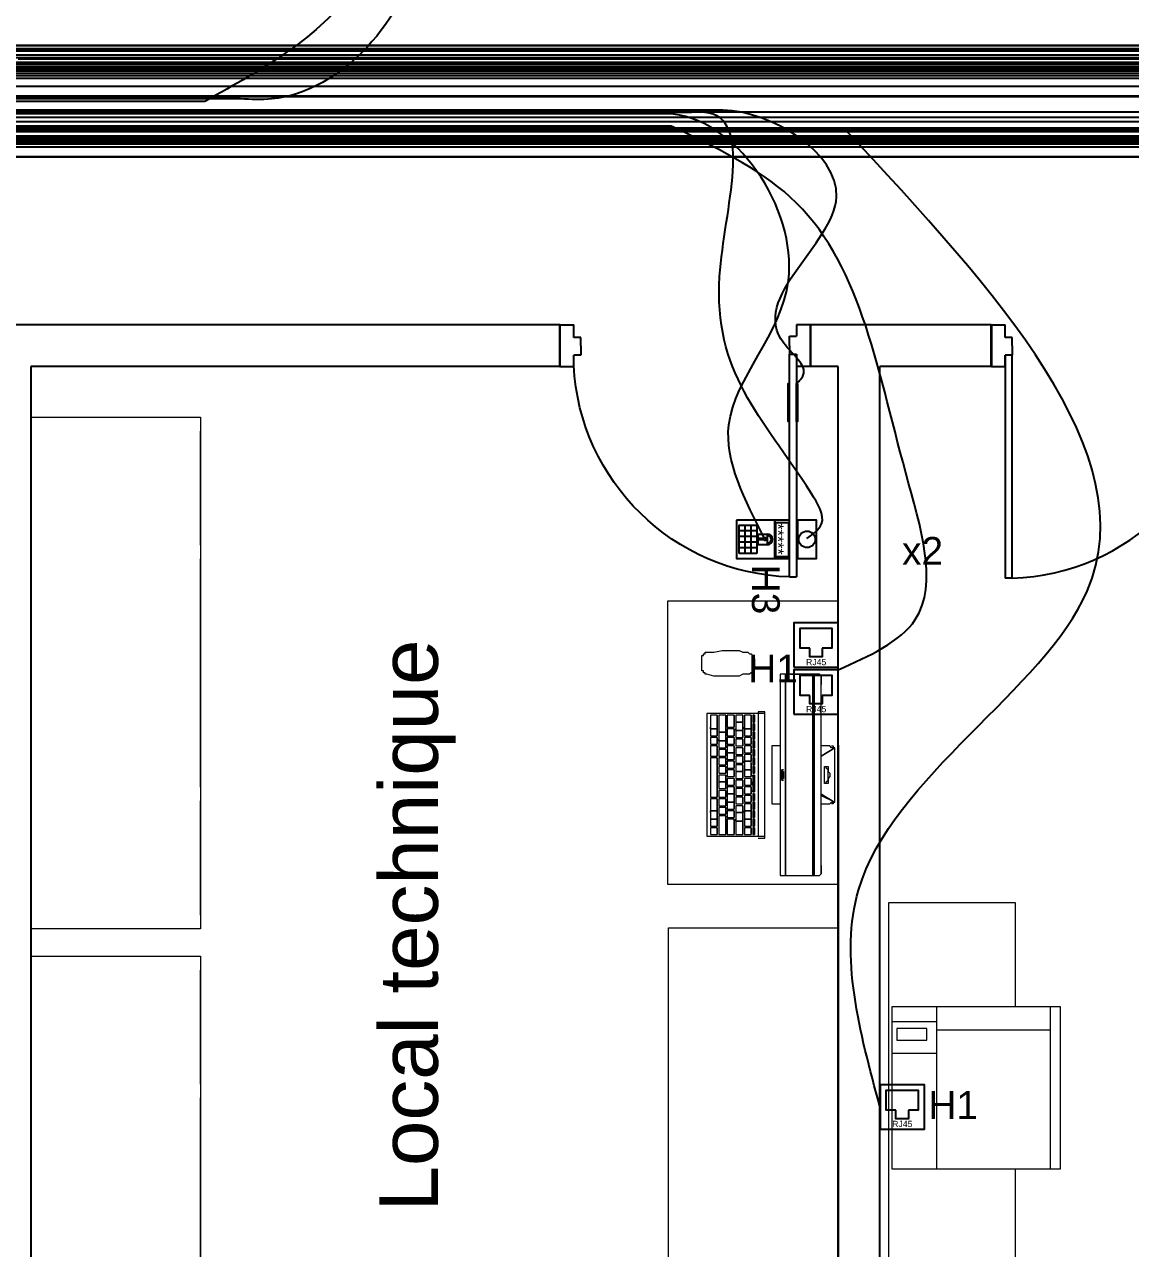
# Model space of a CAD drawing. Header units: metres. Extents: x 131 to 1703, y 190 to 2058.
# Drawn here: x 1485.332 to 1489.305, y 1995.374 to 1999.772 of the extents above; entities that cross this region are included whole.
import ezdxf

# ---------------------------------------------------------------- set-up
doc = ezdxf.new("R2010")
doc.units = ezdxf.units.M
for name, color, linetype in [('Cables des caméras IP', 3, 'Continuous'), ('Cables Lecteur de badge et autres', 7, 'Continuous'), ("Cables Point D'access", 7, 'Continuous'), ('Cables RJ45', 7, 'Continuous'), ('Lecteur de Badge & autres', 7, 'Continuous'), ('Mobilier', 7, 'Continuous'), ('Murs', 7, 'Continuous'), ('Noms Locaux', 7, 'Continuous'), ('Portes', 7, 'Continuous'), ('Prise RJ45', 7, 'Continuous')]:
    doc.layers.add(name, color=color, linetype=linetype)
doc.layers.add('Chemin de cable', color=7, linetype='Continuous', lineweight=30)
doc.styles.get("Standard").update_dxf_attribs({"font": 'arial.ttf'})

# ---------------------------------------------------------------- blocks, each defined once
blk = doc.blocks.new("Amoire serveur vue d'en haut")
at = {"layer": 'Mobilier', "lineweight": 9}
for points in [[(1466.7934, 1994.5963), (1466.6101, 1994.5963), (1466.6101, 1995.1496), (1466.7934, 1995.1496)], [(1466.7934, 1995.0113), (1466.7934, 1995.1346)], [(1466.7934, 1995.0113), (1466.7934, 1995.1346)], [(1466.7934, 1994.7496), (1466.7934, 1994.9963)], [(1466.7934, 1994.6113), (1466.7934, 1994.7346)], [(1466.7934, 1994.6113), (1466.7934, 1994.7346)]]:
    blk.add_lwpolyline(points, close=True, dxfattribs=at)
blk.add_lwpolyline([(1466.7934, 1994.9963), (1466.7934, 1994.7496)], dxfattribs=at)
blk = doc.blocks.new('Table avec ordinateur sans chaise')
at = {"layer": 'Mobilier', "lineweight": 9}
for points in [[(1470.2469, 1998.4617), (1470.2469, 1998.7383), (1470.0802, 1998.7383), (1470.0802, 1998.4617)], [(1470.1585, 1998.6667), (1470.1535, 1998.6667), (1470.1502, 1998.665), (1470.1419, 1998.665), (1470.1335, 1998.665), (1470.1252, 1998.665), (1470.1185, 1998.6667), (1470.1169, 1998.6667), (1470.1169, 1998.6683), (1470.1152, 1998.6683), (1470.1152, 1998.67), (1470.1135, 1998.67), (1470.1135, 1998.6733), (1470.1135, 1998.6767), (1470.1135, 1998.6817), (1470.1135, 1998.685), (1470.1152, 1998.685), (1470.1152, 1998.6867), (1470.1169, 1998.6867), (1470.1169, 1998.6883), (1470.1185, 1998.6883), (1470.1252, 1998.6883), (1470.1335, 1998.69), (1470.1419, 1998.69), (1470.1502, 1998.69), (1470.1535, 1998.6883), (1470.1585, 1998.6883), (1470.1602, 1998.6867), (1470.1619, 1998.6867), (1470.1635, 1998.685), (1470.1635, 1998.6833), (1470.1652, 1998.6817), (1470.1652, 1998.68), (1470.1652, 1998.6783), (1470.1652, 1998.6767), (1470.1652, 1998.675), (1470.1652, 1998.6733), (1470.1635, 1998.6717), (1470.1635, 1998.67), (1470.1635, 1998.6683), (1470.1619, 1998.6683), (1470.1602, 1998.6667)], [(1470.1902, 1998.47), (1470.1952, 1998.47), (1470.1952, 1998.6667), (1470.1902, 1998.6667), (1470.1902, 1998.665), (1470.1902, 1998.6633), (1470.1902, 1998.6617), (1470.1902, 1998.66), (1470.1902, 1998.4767), (1470.1902, 1998.475), (1470.1902, 1998.4734), (1470.1902, 1998.4717)], [(1470.2219, 1998.47), (1470.2219, 1998.4717), (1470.2219, 1998.4734), (1470.2219, 1998.475), (1470.2219, 1998.4767), (1470.2219, 1998.66), (1470.2219, 1998.6617), (1470.2219, 1998.6633), (1470.2219, 1998.665), (1470.2219, 1998.6667), (1470.1952, 1998.6667), (1470.1952, 1998.47)], [(1470.1719, 1998.5084), (1470.1735, 1998.5084), (1470.1752, 1998.5084), (1470.1752, 1998.6283), (1470.1735, 1998.6283), (1470.1719, 1998.6283), (1470.1185, 1998.6283), (1470.1185, 1998.5084)], [(1470.1302, 1998.6267), (1470.1302, 1998.61), (1470.1369, 1998.61), (1470.1369, 1998.6267)], [(1470.1385, 1998.6267), (1470.1385, 1998.615), (1470.1452, 1998.615), (1470.1452, 1998.6267)], [(1470.1469, 1998.6267), (1470.1469, 1998.62), (1470.1535, 1998.62), (1470.1535, 1998.6267)], [(1470.1635, 1998.62), (1470.1652, 1998.62), (1470.1652, 1998.6267), (1470.1635, 1998.6267)], [(1470.1219, 1998.6067), (1470.1285, 1998.6067), (1470.1285, 1998.6133), (1470.1219, 1998.6133)], [(1470.1385, 1998.6133), (1470.1385, 1998.6067), (1470.1452, 1998.6067), (1470.1452, 1998.6133)], [(1470.1469, 1998.62), (1470.1469, 1998.6183), (1470.1469, 1998.6133), (1470.1469, 1998.6117), (1470.1535, 1998.6117), (1470.1535, 1998.6133), (1470.1535, 1998.6183), (1470.1535, 1998.62)], [(1470.1469, 1998.6117), (1470.1469, 1998.605), (1470.1535, 1998.605), (1470.1535, 1998.6117)], [(1470.1552, 1998.6067), (1470.1619, 1998.6067), (1470.1619, 1998.6133), (1470.1552, 1998.6133)], [(1470.1635, 1998.6117), (1470.1652, 1998.6117), (1470.1652, 1998.6183), (1470.1635, 1998.6183)], [(1470.1219, 1998.5983), (1470.1285, 1998.5983), (1470.1285, 1998.605), (1470.1219, 1998.605)], [(1470.1302, 1998.61), (1470.1302, 1998.6083), (1470.1302, 1998.6033), (1470.1302, 1998.6017), (1470.1369, 1998.6017), (1470.1369, 1998.6033), (1470.1369, 1998.6083), (1470.1369, 1998.61)], [(1470.1302, 1998.6017), (1470.1302, 1998.595), (1470.1369, 1998.595), (1470.1369, 1998.6017)], [(1470.1385, 1998.605), (1470.1385, 1998.5983), (1470.1452, 1998.5983), (1470.1452, 1998.605)], [(1470.1469, 1998.6033), (1470.1469, 1998.5967), (1470.1535, 1998.5967), (1470.1535, 1998.6033)], [(1470.1552, 1998.5983), (1470.1619, 1998.5983), (1470.1619, 1998.605), (1470.1552, 1998.605)], [(1470.1635, 1998.6033), (1470.1652, 1998.6033), (1470.1652, 1998.61), (1470.1635, 1998.61)], [(1470.1635, 1998.595), (1470.1652, 1998.595), (1470.1652, 1998.6017), (1470.1635, 1998.6017)], [(1470.1219, 1998.5867), (1470.1285, 1998.5867), (1470.1285, 1998.5967), (1470.1219, 1998.5967)], [(1470.1302, 1998.5933), (1470.1302, 1998.5867), (1470.1369, 1998.5867), (1470.1369, 1998.5933)], [(1470.1385, 1998.5967), (1470.1385, 1998.5917), (1470.1385, 1998.59), (1470.1452, 1998.59), (1470.1452, 1998.5917), (1470.1452, 1998.5967)], [(1470.1385, 1998.59), (1470.1385, 1998.5883), (1470.1385, 1998.5833), (1470.1452, 1998.5833), (1470.1452, 1998.5883), (1470.1452, 1998.59)], [(1470.1469, 1998.595), (1470.1469, 1998.5883), (1470.1535, 1998.5883), (1470.1535, 1998.595)], [(1470.1552, 1998.59), (1470.1619, 1998.59), (1470.1619, 1998.5967), (1470.1552, 1998.5967)], [(1470.1552, 1998.5817), (1470.1619, 1998.5817), (1470.1619, 1998.5883), (1470.1552, 1998.5883)], [(1470.1635, 1998.5867), (1470.1652, 1998.5867), (1470.1652, 1998.5933), (1470.1635, 1998.5933)], [(1470.1219, 1998.5467), (1470.1285, 1998.5467), (1470.1285, 1998.585), (1470.1219, 1998.585)], [(1470.1302, 1998.585), (1470.1302, 1998.5783), (1470.1369, 1998.5783), (1470.1369, 1998.585)], [(1470.1302, 1998.5767), (1470.1302, 1998.57), (1470.1369, 1998.57), (1470.1369, 1998.5767)], [(1470.1385, 1998.5817), (1470.1385, 1998.575), (1470.1452, 1998.575), (1470.1452, 1998.5817)], [(1470.1469, 1998.5867), (1470.1469, 1998.58), (1470.1535, 1998.58), (1470.1535, 1998.5867)], [(1470.1469, 1998.5783), (1470.1469, 1998.5733), (1470.1469, 1998.5717), (1470.1535, 1998.5717), (1470.1535, 1998.5733), (1470.1535, 1998.5783)], [(1470.1552, 1998.5733), (1470.1619, 1998.5733), (1470.1619, 1998.575), (1470.1619, 1998.58), (1470.1619, 1998.5817), (1470.1552, 1998.5817), (1470.1552, 1998.58), (1470.1552, 1998.575)], [(1470.1635, 1998.5783), (1470.1652, 1998.5783), (1470.1652, 1998.585), (1470.1635, 1998.585)], [(1470.1635, 1998.57), (1470.1652, 1998.57), (1470.1652, 1998.5767), (1470.1635, 1998.5767)], [(1470.2352, 1998.5767), (1470.2369, 1998.5767), (1470.2369, 1998.575), (1470.2369, 1998.5733), (1470.2369, 1998.5717), (1470.2385, 1998.57), (1470.2385, 1998.5667), (1470.2369, 1998.565), (1470.2369, 1998.5633), (1470.2369, 1998.5617), (1470.2369, 1998.56), (1470.2352, 1998.56), (1470.2335, 1998.56), (1470.2335, 1998.5617), (1470.2335, 1998.5633), (1470.2335, 1998.565), (1470.2335, 1998.5667), (1470.2335, 1998.57), (1470.2335, 1998.5717), (1470.2335, 1998.5733), (1470.2335, 1998.575), (1470.2335, 1998.5767)], [(1470.1302, 1998.5683), (1470.1302, 1998.5633), (1470.1302, 1998.5617), (1470.1369, 1998.5617), (1470.1369, 1998.5633), (1470.1369, 1998.5683)], [(1470.1385, 1998.5733), (1470.1385, 1998.5667), (1470.1452, 1998.5667), (1470.1452, 1998.5733)], [(1470.1385, 1998.565), (1470.1385, 1998.5583), (1470.1452, 1998.5583), (1470.1452, 1998.565)], [(1470.1469, 1998.5717), (1470.1469, 1998.57), (1470.1469, 1998.565), (1470.1535, 1998.565), (1470.1535, 1998.57), (1470.1535, 1998.5717)], [(1470.1469, 1998.5633), (1470.1469, 1998.5567), (1470.1535, 1998.5567), (1470.1535, 1998.5633)], [(1470.1552, 1998.5667), (1470.1619, 1998.5667), (1470.1619, 1998.5717), (1470.1619, 1998.5733), (1470.1552, 1998.5733)], [(1470.1552, 1998.5583), (1470.1619, 1998.5583), (1470.1619, 1998.565), (1470.1552, 1998.565)], [(1470.1919, 1998.5633), (1470.1919, 1998.565), (1470.1919, 1998.5667), (1470.1919, 1998.5683), (1470.1919, 1998.57), (1470.1919, 1998.5717), (1470.1919, 1998.5733), (1470.1919, 1998.5717), (1470.1935, 1998.5717), (1470.1935, 1998.57), (1470.1935, 1998.5683), (1470.1919, 1998.5683), (1470.1935, 1998.5683), (1470.1935, 1998.5667), (1470.1935, 1998.565), (1470.1919, 1998.565)], [(1470.1919, 1998.5667), (1470.1919, 1998.565), (1470.1919, 1998.5633), (1470.1919, 1998.565), (1470.1935, 1998.565), (1470.1935, 1998.5667), (1470.1935, 1998.5683), (1470.1919, 1998.5683), (1470.1935, 1998.5683), (1470.1935, 1998.57), (1470.1935, 1998.5717), (1470.1919, 1998.5717), (1470.1919, 1998.5733), (1470.1919, 1998.5717), (1470.1919, 1998.57), (1470.1919, 1998.5683)], [(1470.1919, 1998.5667), (1470.1919, 1998.5683), (1470.1935, 1998.5683), (1470.1919, 1998.5683), (1470.1919, 1998.57), (1470.1919, 1998.5717), (1470.1919, 1998.57), (1470.1919, 1998.5683), (1470.1935, 1998.5683), (1470.1919, 1998.5683), (1470.1919, 1998.5667), (1470.1919, 1998.565), (1470.1935, 1998.565), (1470.1919, 1998.565)], [(1470.1935, 1998.5683), (1470.1919, 1998.5683)], [(1470.1302, 1998.5617), (1470.1302, 1998.56), (1470.1302, 1998.555), (1470.1369, 1998.555), (1470.1369, 1998.56), (1470.1369, 1998.5617)], [(1470.1302, 1998.5533), (1470.1302, 1998.5467), (1470.1369, 1998.5467), (1470.1369, 1998.5533)], [(1470.1385, 1998.5567), (1470.1385, 1998.55), (1470.1452, 1998.55), (1470.1452, 1998.5567)], [(1470.1469, 1998.555), (1470.1469, 1998.5483), (1470.1535, 1998.5483), (1470.1535, 1998.555)], [(1470.1552, 1998.55), (1470.1619, 1998.55), (1470.1619, 1998.5567), (1470.1552, 1998.5567)], [(1470.1219, 1998.5333), (1470.1285, 1998.5333), (1470.1285, 1998.545), (1470.1219, 1998.545)], [(1470.1302, 1998.545), (1470.1302, 1998.5383), (1470.1369, 1998.5383), (1470.1369, 1998.545)], [(1470.1385, 1998.55), (1470.1385, 1998.5483), (1470.1385, 1998.5433), (1470.1385, 1998.5417), (1470.1452, 1998.5417), (1470.1452, 1998.5433), (1470.1452, 1998.5483), (1470.1452, 1998.55)], [(1470.1385, 1998.5417), (1470.1385, 1998.535), (1470.1452, 1998.535), (1470.1452, 1998.5417)], [(1470.1469, 1998.5467), (1470.1469, 1998.54), (1470.1535, 1998.54), (1470.1535, 1998.5467)], [(1470.1552, 1998.5417), (1470.1619, 1998.5417), (1470.1619, 1998.5483), (1470.1552, 1998.5483)], [(1470.1552, 1998.5333), (1470.1619, 1998.5333), (1470.1619, 1998.54), (1470.1552, 1998.54)], [(1470.1635, 1998.5433), (1470.1652, 1998.5433), (1470.1652, 1998.55), (1470.1635, 1998.55)], [(1470.1635, 1998.535), (1470.1652, 1998.535), (1470.1652, 1998.5417), (1470.1635, 1998.5417)], [(1470.1219, 1998.525), (1470.1285, 1998.525), (1470.1285, 1998.5267), (1470.1285, 1998.5317), (1470.1285, 1998.5333), (1470.1219, 1998.5333), (1470.1219, 1998.5317), (1470.1219, 1998.5267)], [(1470.1302, 1998.5367), (1470.1302, 1998.53), (1470.1369, 1998.53), (1470.1369, 1998.5367)], [(1470.1302, 1998.5283), (1470.1302, 1998.51), (1470.1369, 1998.51), (1470.1369, 1998.5283)], [(1470.1385, 1998.5333), (1470.1385, 1998.5267), (1470.1452, 1998.5267), (1470.1452, 1998.5333)], [(1470.1469, 1998.5383), (1470.1469, 1998.5317), (1470.1535, 1998.5317), (1470.1535, 1998.5383)], [(1470.1469, 1998.5317), (1470.1469, 1998.53), (1470.1469, 1998.525), (1470.1469, 1998.5233), (1470.1535, 1998.5233), (1470.1535, 1998.525), (1470.1535, 1998.53), (1470.1535, 1998.5317)], [(1470.1552, 1998.525), (1470.1619, 1998.525), (1470.1619, 1998.5267), (1470.1619, 1998.5317), (1470.1619, 1998.5333), (1470.1552, 1998.5333), (1470.1552, 1998.5317), (1470.1552, 1998.5267)], [(1470.1635, 1998.5267), (1470.1652, 1998.5267), (1470.1652, 1998.5333), (1470.1635, 1998.5333)], [(1470.1219, 1998.5183), (1470.1285, 1998.5183), (1470.1285, 1998.525), (1470.1219, 1998.525)], [(1470.1219, 1998.51), (1470.1285, 1998.51), (1470.1285, 1998.5167), (1470.1219, 1998.5167)], [(1470.1385, 1998.525), (1470.1385, 1998.51), (1470.1452, 1998.51), (1470.1452, 1998.525)], [(1470.1469, 1998.5233), (1470.1469, 1998.51), (1470.1535, 1998.51), (1470.1535, 1998.5233)], [(1470.1552, 1998.5183), (1470.1619, 1998.5183), (1470.1619, 1998.525), (1470.1552, 1998.525)], [(1470.1552, 1998.51), (1470.1619, 1998.51), (1470.1619, 1998.5167), (1470.1552, 1998.5167)], [(1470.1635, 1998.5183), (1470.1652, 1998.5183), (1470.1652, 1998.525), (1470.1635, 1998.525)], [(1470.1635, 1998.51), (1470.1652, 1998.51), (1470.1652, 1998.5167), (1470.1635, 1998.5167)]]:
    blk.add_lwpolyline(points, close=True, dxfattribs=at)
for points in [[(1470.1952, 1998.47), (1470.2219, 1998.47), (1470.2235, 1998.47), (1470.2235, 1998.4717), (1470.2235, 1998.4734), (1470.2235, 1998.475), (1470.2235, 1998.4767), (1470.2235, 1998.66), (1470.2235, 1998.6617), (1470.2235, 1998.6633), (1470.2235, 1998.665), (1470.2235, 1998.6667), (1470.2219, 1998.6667), (1470.2235, 1998.6667), (1470.2235, 1998.665), (1470.2235, 1998.6633), (1470.2235, 1998.6617), (1470.2235, 1998.66), (1470.2235, 1998.4767), (1470.2235, 1998.475), (1470.2235, 1998.4734), (1470.2235, 1998.4717), (1470.2235, 1998.47), (1470.2219, 1998.47), (1470.2285, 1998.47), (1470.2302, 1998.4717), (1470.2302, 1998.4734), (1470.2302, 1998.475), (1470.2302, 1998.4767), (1470.2302, 1998.66), (1470.2302, 1998.6617), (1470.2302, 1998.6633), (1470.2302, 1998.665), (1470.2285, 1998.6667), (1470.1985, 1998.6667)], [(1470.1985, 1998.47), (1470.2285, 1998.47), (1470.2302, 1998.4717), (1470.2302, 1998.4734), (1470.2302, 1998.475), (1470.2302, 1998.4767), (1470.2302, 1998.66), (1470.2302, 1998.6617), (1470.2302, 1998.6633), (1470.2302, 1998.665), (1470.2285, 1998.6667), (1470.2219, 1998.6667), (1470.1952, 1998.6667)], [(1470.2002, 1998.6667), (1470.2019, 1998.6667), (1470.2152, 1998.6667)], [(1470.2219, 1998.6667), (1470.2219, 1998.6667)], [(1470.2302, 1998.66), (1470.2302, 1998.6617), (1470.2302, 1998.6633), (1470.2302, 1998.665), (1470.2285, 1998.6667)], [(1470.2302, 1998.665), (1470.2302, 1998.6583), (1470.2302, 1998.6567)], [(1470.2302, 1998.4784), (1470.2302, 1998.6583)], [(1470.1219, 1998.6133), (1470.1285, 1998.6133), (1470.1285, 1998.615), (1470.1285, 1998.6267), (1470.1219, 1998.6267), (1470.1219, 1998.615), (1470.1219, 1998.6133), (1470.1219, 1998.615)], [(1470.1219, 1998.6267), (1470.1219, 1998.6267)], [(1470.1285, 1998.6267), (1470.1285, 1998.615), (1470.1285, 1998.6133), (1470.1285, 1998.6067)], [(1470.1302, 1998.6267), (1470.1302, 1998.6267)], [(1470.1369, 1998.6267), (1470.1369, 1998.61), (1470.1369, 1998.6083), (1470.1369, 1998.6033), (1470.1369, 1998.6017), (1470.1369, 1998.595)], [(1470.1385, 1998.6267), (1470.1385, 1998.6267)], [(1470.1452, 1998.6267), (1470.1452, 1998.615)], [(1470.1535, 1998.6267), (1470.1535, 1998.62), (1470.1535, 1998.6183), (1470.1535, 1998.6133), (1470.1535, 1998.6117), (1470.1535, 1998.605)], [(1470.1552, 1998.6133), (1470.1619, 1998.6133), (1470.1619, 1998.615), (1470.1619, 1998.6267), (1470.1552, 1998.6267), (1470.1552, 1998.615), (1470.1552, 1998.6133), (1470.1552, 1998.615)], [(1470.1552, 1998.6267), (1470.1552, 1998.6267)], [(1470.1619, 1998.6267), (1470.1619, 1998.615), (1470.1619, 1998.6133), (1470.1619, 1998.6067)], [(1470.1635, 1998.6267), (1470.1635, 1998.6267)], [(1470.1652, 1998.6267), (1470.1652, 1998.62)], [(1470.1652, 1998.6267), (1470.1652, 1998.6267)], [(1470.1685, 1998.5067), (1470.1702, 1998.5067), (1470.1719, 1998.5067), (1470.1735, 1998.5067), (1470.1752, 1998.5067), (1470.1752, 1998.63), (1470.1735, 1998.63), (1470.1719, 1998.63), (1470.1702, 1998.63), (1470.1685, 1998.63), (1470.1685, 1998.6283), (1470.1685, 1998.5084)], [(1470.1219, 1998.6133), (1470.1219, 1998.6133)], [(1470.1285, 1998.6133), (1470.1285, 1998.6133)], [(1470.1385, 1998.615), (1470.1385, 1998.615)], [(1470.1452, 1998.615), (1470.1452, 1998.615)], [(1470.1452, 1998.6133), (1470.1452, 1998.6067)], [(1470.1469, 1998.62), (1470.1469, 1998.62)], [(1470.1469, 1998.6117), (1470.1469, 1998.6133)], [(1470.1535, 1998.62), (1470.1535, 1998.62)], [(1470.1535, 1998.6133), (1470.1535, 1998.6133)], [(1470.1552, 1998.6133), (1470.1552, 1998.6133)], [(1470.1619, 1998.6133), (1470.1619, 1998.6133)], [(1470.1635, 1998.6183), (1470.1635, 1998.6183)], [(1470.1652, 1998.6183), (1470.1652, 1998.6117)], [(1470.1652, 1998.6183), (1470.1652, 1998.6183)], [(1470.1219, 1998.605), (1470.1219, 1998.605)], [(1470.1285, 1998.605), (1470.1285, 1998.5983)], [(1470.1285, 1998.605), (1470.1285, 1998.605)], [(1470.1302, 1998.61), (1470.1302, 1998.61)], [(1470.1302, 1998.6017), (1470.1302, 1998.6033)], [(1470.1369, 1998.61), (1470.1369, 1998.61)], [(1470.1369, 1998.6033), (1470.1369, 1998.6033)], [(1470.1385, 1998.6067), (1470.1385, 1998.6067)], [(1470.1452, 1998.6067), (1470.1452, 1998.6067)], [(1470.1452, 1998.605), (1470.1452, 1998.5983)], [(1470.1469, 1998.605), (1470.1469, 1998.605)], [(1470.1535, 1998.605), (1470.1535, 1998.605)], [(1470.1535, 1998.6033), (1470.1535, 1998.5967)], [(1470.1552, 1998.605), (1470.1552, 1998.605)], [(1470.1619, 1998.605), (1470.1619, 1998.5983)], [(1470.1619, 1998.605), (1470.1619, 1998.605)], [(1470.1635, 1998.61), (1470.1635, 1998.61)], [(1470.1635, 1998.6017), (1470.1635, 1998.6017)], [(1470.1652, 1998.61), (1470.1652, 1998.6033)], [(1470.1652, 1998.61), (1470.1652, 1998.61)], [(1470.1652, 1998.6017), (1470.1652, 1998.595)], [(1470.1652, 1998.6017), (1470.1652, 1998.6017)], [(1470.1219, 1998.5967), (1470.1219, 1998.5967)], [(1470.1285, 1998.5967), (1470.1285, 1998.5867)], [(1470.1285, 1998.5967), (1470.1285, 1998.5967)], [(1470.1302, 1998.595), (1470.1302, 1998.595)], [(1470.1369, 1998.595), (1470.1369, 1998.595)], [(1470.1369, 1998.5933), (1470.1369, 1998.5867)], [(1470.1385, 1998.5983), (1470.1385, 1998.5983)], [(1470.1385, 1998.59), (1470.1385, 1998.59)], [(1470.1452, 1998.5983), (1470.1452, 1998.5983)], [(1470.1452, 1998.5967), (1470.1452, 1998.5917), (1470.1452, 1998.59), (1470.1452, 1998.5883), (1470.1452, 1998.5833)], [(1470.1452, 1998.5917), (1470.1452, 1998.5917)], [(1470.1469, 1998.5967), (1470.1469, 1998.5967)], [(1470.1469, 1998.5883), (1470.1469, 1998.5883)], [(1470.1535, 1998.5967), (1470.1535, 1998.5967)], [(1470.1535, 1998.595), (1470.1535, 1998.5883)], [(1470.1535, 1998.5883), (1470.1535, 1998.5883)], [(1470.1552, 1998.5967), (1470.1552, 1998.5967)], [(1470.1552, 1998.5883), (1470.1552, 1998.5883)], [(1470.1619, 1998.5967), (1470.1619, 1998.59)], [(1470.1619, 1998.5967), (1470.1619, 1998.5967)], [(1470.1619, 1998.5883), (1470.1619, 1998.5817)], [(1470.1619, 1998.5883), (1470.1619, 1998.5883)], [(1470.1635, 1998.5933), (1470.1635, 1998.5933)], [(1470.1652, 1998.5933), (1470.1652, 1998.5867)], [(1470.1652, 1998.5933), (1470.1652, 1998.5933)], [(1470.1902, 1998.5967), (1470.1819, 1998.5967), (1470.1819, 1998.54), (1470.1902, 1998.54)], [(1470.2402, 1998.5967), (1470.2419, 1998.5967), (1470.2419, 1998.595), (1470.2435, 1998.595), (1470.2419, 1998.595), (1470.2402, 1998.595), (1470.2385, 1998.5967), (1470.2369, 1998.5967), (1470.2302, 1998.5967)], [(1470.2302, 1998.5483), (1470.2435, 1998.5417), (1470.2435, 1998.595), (1470.2302, 1998.5867), (1470.2435, 1998.595)], [(1470.1219, 1998.585), (1470.1219, 1998.585)], [(1470.1285, 1998.585), (1470.1285, 1998.5467)], [(1470.1302, 1998.5867), (1470.1302, 1998.5867)], [(1470.1302, 1998.5783), (1470.1302, 1998.5783)], [(1470.1369, 1998.5867), (1470.1369, 1998.5867)], [(1470.1369, 1998.585), (1470.1369, 1998.5783)], [(1470.1369, 1998.5783), (1470.1369, 1998.5783)], [(1470.1369, 1998.5767), (1470.1369, 1998.57)], [(1470.1385, 1998.5833), (1470.1385, 1998.5833)], [(1470.1385, 1998.575), (1470.1385, 1998.575)], [(1470.1452, 1998.5833), (1470.1452, 1998.5833)], [(1470.1452, 1998.5817), (1470.1452, 1998.575)], [(1470.1452, 1998.575), (1470.1452, 1998.575)], [(1470.1469, 1998.58), (1470.1469, 1998.58)], [(1470.1535, 1998.5867), (1470.1535, 1998.58)], [(1470.1535, 1998.58), (1470.1535, 1998.58)], [(1470.1535, 1998.5783), (1470.1535, 1998.5733), (1470.1535, 1998.5717), (1470.1535, 1998.57), (1470.1535, 1998.565)], [(1470.1552, 1998.58), (1470.1552, 1998.5817)], [(1470.1619, 1998.58), (1470.1619, 1998.575), (1470.1619, 1998.5733), (1470.1619, 1998.5717), (1470.1619, 1998.5667)], [(1470.1619, 1998.58), (1470.1619, 1998.58)], [(1470.1635, 1998.585), (1470.1635, 1998.585)], [(1470.1635, 1998.5767), (1470.1635, 1998.5767)], [(1470.1652, 1998.585), (1470.1652, 1998.5783)], [(1470.1652, 1998.585), (1470.1652, 1998.585)], [(1470.1652, 1998.5767), (1470.1652, 1998.57)], [(1470.1652, 1998.5767), (1470.1652, 1998.5767)], [(1470.2352, 1998.56), (1470.2352, 1998.5617), (1470.2369, 1998.5633), (1470.2369, 1998.565), (1470.2369, 1998.5667), (1470.2369, 1998.57), (1470.2369, 1998.5717), (1470.2369, 1998.5733), (1470.2352, 1998.575), (1470.2352, 1998.5767)], [(1470.1302, 1998.57), (1470.1302, 1998.57)], [(1470.1369, 1998.57), (1470.1369, 1998.57)], [(1470.1369, 1998.5683), (1470.1369, 1998.5633), (1470.1369, 1998.5617), (1470.1369, 1998.56), (1470.1369, 1998.555)], [(1470.1369, 1998.5633), (1470.1369, 1998.5633)], [(1470.1385, 1998.5667), (1470.1385, 1998.5667)], [(1470.1452, 1998.5733), (1470.1452, 1998.5667)], [(1470.1452, 1998.5667), (1470.1452, 1998.5667)], [(1470.1452, 1998.565), (1470.1452, 1998.5583)], [(1470.1469, 1998.5717), (1470.1469, 1998.5717)], [(1470.1469, 1998.565), (1470.1469, 1998.565)], [(1470.1535, 1998.5733), (1470.1535, 1998.5733)], [(1470.1535, 1998.565), (1470.1535, 1998.565)], [(1470.1535, 1998.5633), (1470.1535, 1998.5567)], [(1470.1552, 1998.5733), (1470.1552, 1998.5733)], [(1470.1552, 1998.565), (1470.1552, 1998.565)], [(1470.1619, 1998.5717), (1470.1619, 1998.5717)], [(1470.1619, 1998.565), (1470.1619, 1998.5583)], [(1470.1619, 1998.565), (1470.1619, 1998.565)], [(1470.1635, 1998.5583), (1470.1635, 1998.56), (1470.1652, 1998.56), (1470.1652, 1998.5617), (1470.1652, 1998.5667), (1470.1652, 1998.5683), (1470.1635, 1998.5683), (1470.1635, 1998.5667), (1470.1635, 1998.5617), (1470.1635, 1998.56), (1470.1635, 1998.5617)], [(1470.1635, 1998.5667), (1470.1635, 1998.5683)], [(1470.1652, 1998.5683), (1470.1652, 1998.5667), (1470.1652, 1998.5617), (1470.1652, 1998.56), (1470.1652, 1998.5583), (1470.1652, 1998.5533), (1470.1652, 1998.5517)], [(1470.1652, 1998.5683), (1470.1652, 1998.5683)], [(1470.1652, 1998.5667), (1470.1652, 1998.5667)], [(1470.1935, 1998.5733), (1470.1919, 1998.5733)], [(1470.1919, 1998.5633), (1470.1935, 1998.5633)], [(1470.1935, 1998.5683), (1470.1935, 1998.57), (1470.1935, 1998.5683)], [(1470.1935, 1998.57), (1470.1935, 1998.5683), (1470.1935, 1998.57)], [(1470.1302, 1998.5617), (1470.1302, 1998.5617)], [(1470.1302, 1998.555), (1470.1302, 1998.555)], [(1470.1369, 1998.555), (1470.1369, 1998.555)], [(1470.1369, 1998.5533), (1470.1369, 1998.5467)], [(1470.1385, 1998.5583), (1470.1385, 1998.5583)], [(1470.1452, 1998.5583), (1470.1452, 1998.5583)], [(1470.1452, 1998.5567), (1470.1452, 1998.55), (1470.1452, 1998.5483), (1470.1452, 1998.5433), (1470.1452, 1998.5417), (1470.1452, 1998.535)], [(1470.1469, 1998.5567), (1470.1469, 1998.5567)], [(1470.1535, 1998.5567), (1470.1535, 1998.5567)], [(1470.1535, 1998.555), (1470.1535, 1998.5483)], [(1470.1552, 1998.5567), (1470.1552, 1998.5567)], [(1470.1619, 1998.5567), (1470.1619, 1998.55)], [(1470.1619, 1998.5567), (1470.1619, 1998.5567)], [(1470.1635, 1998.5517), (1470.1652, 1998.5517), (1470.1652, 1998.5533), (1470.1652, 1998.5583), (1470.1652, 1998.56), (1470.1635, 1998.56), (1470.1635, 1998.5583), (1470.1635, 1998.5533), (1470.1635, 1998.5517), (1470.1635, 1998.5533)], [(1470.1652, 1998.56), (1470.1652, 1998.56)], [(1470.1652, 1998.5583), (1470.1652, 1998.5583)], [(1470.1219, 1998.545), (1470.1219, 1998.545)], [(1470.1285, 1998.545), (1470.1285, 1998.5333), (1470.1285, 1998.5317), (1470.1285, 1998.5267), (1470.1285, 1998.525), (1470.1285, 1998.5183)], [(1470.1302, 1998.5467), (1470.1302, 1998.5467)], [(1470.1369, 1998.5467), (1470.1369, 1998.5467)], [(1470.1369, 1998.545), (1470.1369, 1998.5383)], [(1470.1385, 1998.55), (1470.1385, 1998.55)], [(1470.1385, 1998.5417), (1470.1385, 1998.5433)], [(1470.1452, 1998.55), (1470.1452, 1998.55)], [(1470.1452, 1998.5433), (1470.1452, 1998.5433)], [(1470.1469, 1998.5483), (1470.1469, 1998.5483)], [(1470.1469, 1998.54), (1470.1469, 1998.54)], [(1470.1535, 1998.5483), (1470.1535, 1998.5483)], [(1470.1535, 1998.5467), (1470.1535, 1998.54)], [(1470.1535, 1998.54), (1470.1535, 1998.54)], [(1470.1552, 1998.5483), (1470.1552, 1998.5483)], [(1470.1552, 1998.54), (1470.1552, 1998.54)], [(1470.1619, 1998.5483), (1470.1619, 1998.5417)], [(1470.1619, 1998.5483), (1470.1619, 1998.5483)], [(1470.1619, 1998.54), (1470.1619, 1998.5333), (1470.1619, 1998.5317), (1470.1619, 1998.5267), (1470.1619, 1998.525), (1470.1619, 1998.5183)], [(1470.1619, 1998.54), (1470.1619, 1998.54)], [(1470.1635, 1998.55), (1470.1635, 1998.55)], [(1470.1635, 1998.5417), (1470.1635, 1998.5417)], [(1470.1652, 1998.55), (1470.1652, 1998.5433)], [(1470.1652, 1998.55), (1470.1652, 1998.55)], [(1470.1652, 1998.5417), (1470.1652, 1998.535)], [(1470.1652, 1998.5417), (1470.1652, 1998.5417)], [(1470.2302, 1998.55), (1470.2435, 1998.5417)], [(1470.2302, 1998.54), (1470.2369, 1998.54), (1470.2385, 1998.54), (1470.2402, 1998.5417), (1470.2419, 1998.5417), (1470.2435, 1998.5417), (1470.2419, 1998.5417), (1470.2419, 1998.54), (1470.2402, 1998.54)], [(1470.1219, 1998.5317), (1470.1219, 1998.5333)], [(1470.1285, 1998.5317), (1470.1285, 1998.5317)], [(1470.1302, 1998.5383), (1470.1302, 1998.5383)], [(1470.1302, 1998.53), (1470.1302, 1998.53)], [(1470.1302, 1998.5283), (1470.1302, 1998.5283)], [(1470.1369, 1998.5383), (1470.1369, 1998.5383)], [(1470.1369, 1998.5367), (1470.1369, 1998.53)], [(1470.1369, 1998.53), (1470.1369, 1998.53)], [(1470.1369, 1998.5283), (1470.1369, 1998.51)], [(1470.1385, 1998.535), (1470.1385, 1998.535)], [(1470.1452, 1998.535), (1470.1452, 1998.535)], [(1470.1452, 1998.5333), (1470.1452, 1998.5267)], [(1470.1469, 1998.5317), (1470.1469, 1998.5317)], [(1470.1535, 1998.5383), (1470.1535, 1998.5317), (1470.1535, 1998.53), (1470.1535, 1998.525), (1470.1535, 1998.5233), (1470.1535, 1998.51)], [(1470.1535, 1998.5317), (1470.1535, 1998.5317)], [(1470.1552, 1998.5317), (1470.1552, 1998.5333)], [(1470.1619, 1998.5317), (1470.1619, 1998.5317)], [(1470.1635, 1998.5333), (1470.1635, 1998.5333)], [(1470.1652, 1998.5333), (1470.1652, 1998.5267)], [(1470.1652, 1998.5333), (1470.1652, 1998.5333)], [(1470.1219, 1998.525), (1470.1219, 1998.525)], [(1470.1219, 1998.5167), (1470.1219, 1998.5167)], [(1470.1285, 1998.525), (1470.1285, 1998.525)], [(1470.1285, 1998.5167), (1470.1285, 1998.51)], [(1470.1285, 1998.5167), (1470.1285, 1998.5167)], [(1470.1385, 1998.5267), (1470.1385, 1998.5267)], [(1470.1385, 1998.525), (1470.1385, 1998.525)], [(1470.1452, 1998.5267), (1470.1452, 1998.5267)], [(1470.1452, 1998.525), (1470.1452, 1998.51)], [(1470.1469, 1998.5233), (1470.1469, 1998.525)], [(1470.1469, 1998.5233), (1470.1469, 1998.5233)], [(1470.1535, 1998.525), (1470.1535, 1998.525)], [(1470.1552, 1998.525), (1470.1552, 1998.525)], [(1470.1552, 1998.5167), (1470.1552, 1998.5167)], [(1470.1619, 1998.525), (1470.1619, 1998.525)], [(1470.1619, 1998.5167), (1470.1619, 1998.51)], [(1470.1619, 1998.5167), (1470.1619, 1998.5167)], [(1470.1635, 1998.525), (1470.1635, 1998.525)], [(1470.1635, 1998.5167), (1470.1635, 1998.5167)], [(1470.1652, 1998.525), (1470.1652, 1998.5183)], [(1470.1652, 1998.525), (1470.1652, 1998.525)], [(1470.1652, 1998.5167), (1470.1652, 1998.51)], [(1470.1652, 1998.5167), (1470.1652, 1998.5167)], [(1470.1302, 1998.51), (1470.1302, 1998.51)], [(1470.1385, 1998.51), (1470.1385, 1998.51)], [(1470.1469, 1998.51), (1470.1469, 1998.51)], [(1470.2302, 1998.48), (1470.2302, 1998.4784), (1470.2302, 1998.4717)], [(1470.2219, 1998.47), (1470.2219, 1998.47)], [(1470.2285, 1998.47), (1470.2302, 1998.4717), (1470.2302, 1998.4734), (1470.2302, 1998.475), (1470.2302, 1998.4767)]]:
    blk.add_lwpolyline(points, dxfattribs=at)
blk = doc.blocks.new('imprimante + chaise - 2')
at = {"layer": 'Mobilier', "lineweight": 9}
for points in [[(1455.5672, 1987.8968), (1455.5672, 1988.0518), (1455.3938, 1988.0518), (1455.3938, 1988.0502), (1455.3922, 1988.0485), (1455.3922, 1988.0452), (1455.3905, 1988.0402), (1455.3905, 1988.0335), (1455.3888, 1988.0268), (1455.3888, 1988.0185), (1455.3888, 1988.0102), (1455.3888, 1988.0002), (1455.3888, 1987.9902), (1455.3888, 1987.9802), (1455.3888, 1987.9685), (1455.3888, 1987.9585), (1455.3888, 1987.9485), (1455.3888, 1987.9385), (1455.3888, 1987.9302), (1455.3888, 1987.9218), (1455.3905, 1987.9135), (1455.3905, 1987.9085), (1455.3922, 1987.9035), (1455.3922, 1987.9002), (1455.3938, 1987.8985), (1455.3938, 1987.8968)], [(1455.5555, 1987.6035), (1455.5555, 1987.7652), (1455.3872, 1987.7652), (1455.3872, 1987.6035)], [(1455.5505, 1987.6252), (1455.5505, 1987.6368), (1455.5205, 1987.6368), (1455.5205, 1987.6252)]]:
    blk.add_lwpolyline(points, close=True, dxfattribs=at)
for points in [[(1455.3938, 1988.0518), (1455.4005, 1988.0518)], [(1455.4005, 1987.8968), (1455.3938, 1987.8968)], [(1455.4322, 1987.6035), (1455.4322, 1987.5002), (1455.5588, 1987.5002), (1455.5588, 1987.8935), (1455.4322, 1987.8935), (1455.4322, 1987.7652)], [(1455.3972, 1987.7652), (1455.3972, 1987.6035)], [(1455.5105, 1987.7652), (1455.5105, 1987.6035)], [(1455.5105, 1987.6502), (1455.5555, 1987.6502)], [(1455.3972, 1987.6268), (1455.5105, 1987.6268)], [(1455.5105, 1987.6185), (1455.5555, 1987.6185)]]:
    blk.add_lwpolyline(points, dxfattribs=at)
at = {"layer": 'Mobilier', "color": 8, "lineweight": 9, "true_color": 0x787878}
blk.add_lwpolyline([(1455.4422, 1987.8968), (1455.4422, 1987.8935)], dxfattribs=at)
at = {"layer": 'Mobilier', "lineweight": 9}
blk.add_arc((1455.963, 1987.9743), 0.5742, 172.4109, 187.5891, dxfattribs=at)
blk = doc.blocks.new('Battant de porte')
at = {"layer": 'Portes'}
for p, q in [((1476.0711, 2003.4622), (1476.0962, 2003.4622)), ((1476.0711, 2003.4615), (1476.0711, 2003.4622)), ((1476.0711, 2003.4615), (1476.0711, 2002.6615)), ((1476.0962, 2003.4615), (1476.0962, 2003.4622)), ((1476.0962, 2002.6615), (1476.0962, 2003.4615)), ((1476.0711, 2002.6615), (1476.0962, 2002.6615))]:
    blk.add_line(p, q, dxfattribs=at)
blk.add_arc((1476.0962, 2002.6615), 0.801, 91.7926, 177.0715, dxfattribs=at)
blk = doc.blocks.new('Cadre de porte')
at = {"layer": 'Portes'}
for p, q in [((1475.4108, 2002.3926), (1475.4608, 2002.3926)), ((1475.4108, 2002.3926), (1475.4108, 2002.2426)), ((1475.4608, 2002.3476), (1475.4608, 2002.3926)), ((1475.4858, 2002.3476), (1475.4608, 2002.3476)), ((1475.4858, 2002.3176), (1475.4858, 2002.3476)), ((1475.4858, 2002.3176), (1475.4858, 2002.2835)), ((1475.4608, 2002.2426), (1475.4608, 2002.2835)), ((1475.4608, 2002.2426), (1475.4608, 2002.2835)), ((1475.4858, 2002.2835), (1475.4608, 2002.2835)), ((1475.4108, 2002.2426), (1475.4608, 2002.2426))]:
    blk.add_line(p, q, dxfattribs=at)
blk = doc.blocks.new('PORT RJ45')
at = {"layer": 'Prise RJ45', "color": 30}
blk.add_line((130665.1, 190438.98), (130665.1, 190438.98), dxfattribs=at)
blk.add_lwpolyline([(130665.1, 190435.27), (130670.1, 190435.27), (130670.1, 190440.27), (130665.1, 190440.27)], close=True, dxfattribs=at)
for points in [[(130666.89, 190437.4), (130665.79, 190437.4), (130665.79, 190439.66), (130669.39, 190439.66), (130669.39, 190437.4), (130668.3, 190437.4)], [(130668.3, 190437.4), (130668.3, 190436.44), (130666.89, 190436.44), (130666.89, 190437.4)]]:
    blk.add_lwpolyline(points, dxfattribs=at)
blk.add_text('RJ45', height=0.7, dxfattribs=at).set_placement((130666.47, 190435.5))
blk = doc.blocks.new("CONTROLEUR D'ACCES")
at = {"layer": 'Lecteur de Badge & autres', "color": 1}
for p, q in [((130677.19, 190442.44), (130677.19, 190440.13)), ((130677.93, 190442.44), (130677.93, 190440.13)), ((130678.68, 190442.44), (130678.68, 190440.13)), ((130679.42, 190442.44), (130679.42, 190440.13)), ((130680.16, 190442.44), (130680.16, 190440.13)), ((130676.45, 190441.68), (130680.16, 190441.68)), ((130676.45, 190440.87), (130680.16, 190440.87))]:
    blk.add_line(p, q, dxfattribs=at)
for points in [[(130675.8, 190444.8), (130680.79, 190444.8), (130680.79, 190446.72), (130675.8, 190446.72)], [(130676.08, 190446.57), (130680.59, 190446.57), (130680.59, 190444.93), (130676.08, 190444.93)], [(130675.8, 190439.8), (130680.8, 190439.8), (130680.8, 190444.8), (130675.8, 190444.8)]]:
    blk.add_lwpolyline(points, close=True, dxfattribs=at)
for points in [[(130679.01, 190443.79), (130679.01, 190442.62), (130677.6, 190442.62), (130677.6, 190443.79)], [(130677.79, 190443.79), (130678.82, 190443.79)], [(130678.36, 190443.4), (130678.36, 190442.82), (130678.14, 190442.82), (130678.14, 190443.4)], [(130680.16, 190440.13), (130676.45, 190440.13), (130676.45, 190442.44), (130680.16, 190442.44)]]:
    blk.add_lwpolyline(points, dxfattribs=at)
for centre, radius, start, end in [((130678.3, 190443.79), 0.703, 0, 180), ((130678.3, 190443.79), 0.517, 0, 180), ((130678.25, 190443.52), 0.163, 312.9342, 227.0189)]:
    blk.add_arc(centre, radius, start, end, dxfattribs=at)
blk.add_text('*****', height=1.5, dxfattribs=at).set_placement((130676.22, 190444.48))
blk = doc.blocks.new('Bouton de porte de sortie')
at = {"layer": 'Lecteur de Badge & autres'}
h = blk.add_hatch(dxfattribs=at)
h.set_pattern_fill('ANGLE', color=1)
h.set_pattern_definition([(0, (0, 0), (0, 6.985), [5.08, -1.905]), (90, (0, 0), (-6.985, 4e-16), [5.08, -1.905])])
h.paths.add_polyline_path([(1479.9339, 1987.402, 1), (1479.9929, 1987.402, 1)])
at = {"layer": 'Lecteur de Badge & autres', "color": 1}
blk.add_lwpolyline([(1479.8947, 1987.3683), (1480.032, 1987.3683), (1480.032, 1987.4357), (1479.8947, 1987.4357)], close=True, dxfattribs=at)
blk.add_circle((1479.9634, 1987.402), 0.0295, dxfattribs=at)

msp = doc.modelspace()

# ---------------------------------------------------------------- linework, layer by layer
at = {"layer": 'Cables des caméras IP', "color": 3}
for p, q in [((1496.2641, 1999.4569), (1484.2394, 1999.4569)), ((1508.4851, 1999.3437), (1484.2638, 1999.3437))]:
    msp.add_line(p, q, dxfattribs=at)
at = {"layer": 'Cables Lecteur de badge et autres', "color": 1}
for p, q in [((1498.5641, 1999.6204), (1484.1809, 1999.6204)), ((1507.4102, 1999.6282), (1484.2424, 1999.6282)), ((1503.5478, 1999.6136), (1484.0969, 1999.6136)), ((1503.327, 1999.604), (1484.1134, 1999.604)), ((1498.9572, 1999.5873), (1484.1837, 1999.5873)), ((1507.7787, 1999.6103), (1484.1978, 1999.6103)), ((1498.8178, 1999.596), (1484.2058, 1999.596)), ((1503.6473, 1999.5144), (1484.2033, 1999.5144)), ((1487.7281, 1999.4563), (1484.1707, 1999.4563)), ((1487.8202, 1999.4645), (1484.2295, 1999.4645)), ((1487.6184, 1999.4509), (1484.2442, 1999.4509))]:
    msp.add_line(p, q, dxfattribs=at)
for points in [[(1487.992, 1997.9233), (1487.8622, 1998.3335), (1488.0763, 1998.8527), (1487.6389, 1999.4509), (1487.6184, 1999.4509)], [(1488.1419, 1997.9247), (1488.1952, 1997.9776), (1488.1574, 1998.0882), (1487.8292, 1998.8671), (1487.7754, 1999.4563), (1487.7281, 1999.4563)], [(1488.1057, 1998.4823), (1488.1296, 1998.5119), (1488.0593, 1998.6268), (1488.2488, 1999.1526), (1487.8408, 1999.4645), (1487.8202, 1999.4645)]]:
    msp.add_spline(points, degree=3, dxfattribs=at)
at = {"layer": "Cables Point D'access", "color": 212}
msp.add_line((1499.9973, 1999.6326), (1484.158, 1999.6326), dxfattribs=at)
at = {"layer": 'Cables RJ45', "color": 30}
for p, q in [((1494.7335, 1999.6761), (1484.1348, 1999.6761)), ((1498.1448, 1999.6799), (1484.1448, 1999.6799)), ((1495.6157, 1999.6839), (1484.1768, 1999.6839)), ((1498.9132, 1999.682), (1484.9132, 1999.682)), ((1485.7653, 1999.6517), (1484.0635, 1999.6517)), ((1485.7597, 1999.6355), (1484.0911, 1999.6355)), ((1485.7621, 1999.6618), (1484.1413, 1999.6618)), ((1503.3094, 1999.6468), (1485.3094, 1999.6468)), ((1504.6471, 1999.6355), (1485.7597, 1999.6355)), ((1503.2741, 1999.6618), (1485.7621, 1999.6618)), ((1505.4484, 1999.6517), (1485.7653, 1999.6517)), ((1497.1909, 1999.6143), (1484.2551, 1999.6143)), ((1485.7597, 1999.5779), (1484.272, 1999.5779)), ((1508.4981, 1999.5779), (1485.7597, 1999.5779)), ((1485.752, 1999.549), (1484.3108, 1999.549)), ((1508.4707, 1999.549), (1485.752, 1999.549)), ((1503.4677, 1999.5122), (1483.9624, 1999.5122)), ((1485.9803, 1999.4952), (1484.1205, 1999.4952)), ((1486.1085, 1999.5043), (1484.3341, 1999.5043)), ((1494.1561, 1999.4227), (1483.9611, 1999.4227)), ((1500.2995, 1999.4372), (1483.9759, 1999.4372)), ((1487.6552, 1999.407), (1484.3427, 1999.407)), ((1490.6771, 1999.3995), (1483.9817, 1999.3995)), ((1502.8818, 1999.3972), (1483.9857, 1999.3972)), ((1488.2804, 1999.3947), (1483.9889, 1999.3947)), ((1502.0378, 1999.3901), (1483.9903, 1999.3901)), ((1499.6907, 1999.3886), (1483.9913, 1999.3886)), ((1505.7315, 1999.3867), (1483.993, 1999.3867)), ((1492.8837, 1999.3579), (1484.206, 1999.3579)), ((1491.2109, 1999.3708), (1484.2081, 1999.3708)), ((1504.8407, 1999.3695), (1484.2116, 1999.3695)), ((1508.3196, 1999.3953), (1484.3213, 1999.3953)), ((1506.8361, 1999.3644), (1484.8361, 1999.3644)), ((1498.9349, 1999.3486), (1484.2309, 1999.3486)), ((1490.0626, 1999.3525), (1484.2367, 1999.3525)), ((1497.3474, 1999.3423), (1484.2423, 1999.3423)), ((1507.8378, 1999.3314), (1484.3389, 1999.3314))]:
    msp.add_line(p, q, dxfattribs=at)
for points in [[(1486.5044, 2003.2638), (1486.6163, 2003.1248), (1486.505, 2002.498), (1486.655, 2002.1974), (1486.505, 2001.8216), (1486.505, 1999.893), (1485.9803, 1999.4952)], [(1486.505, 2002.0858), (1486.6229, 2001.7968), (1486.505, 2001.2106), (1486.7527, 2000.0526), (1486.2198, 1999.5043), (1486.1085, 1999.5043)], [(1488.255, 1997.4531), (1488.532, 1997.6338), (1488.4979, 1998.1607), (1488.0825, 1999.1521), (1487.6552, 1999.407)], [(1488.405, 1995.883), (1488.3283, 1996.6621), (1489.1494, 1997.7365), (1488.2804, 1999.3947)]]:
    msp.add_spline(points, degree=3, dxfattribs=at)
at = {"layer": 'Chemin de cable', "color": 5}
for p, q in [((1506.32, 1999.6965), (1485.1057, 1999.6965)), ((1506.32, 1999.2965), (1485.1057, 1999.2965))]:
    msp.add_line(p, q, dxfattribs=at)
at = {"layer": 'Lecteur de Badge & autres', "color": 1}
for points in [[(1488.0791, 1998.4823), (1488.0791, 1998.345), (1488.0758, 1998.345), (1488.0758, 1998.4823)], [(1488.109, 1998.4823), (1488.109, 1998.345), (1488.1057, 1998.345), (1488.1057, 1998.4823)]]:
    msp.add_lwpolyline(points, close=True, dxfattribs=at)
at = {"layer": 'Murs'}
for p, q in [((1487.255, 1998.6926), (1485.205, 1998.6926)), ((1487.255, 1998.5426), (1487.255, 1998.6926)), ((1488.255, 1998.6926), (1488.155, 1998.6926)), ((1488.155, 1998.6926), (1488.155, 1998.5426)), ((1488.805, 1998.6926), (1488.155, 1998.6926)), ((1488.805, 1998.5426), (1488.805, 1998.6926)), ((1487.255, 1998.6176), (1487.255, 1998.5426)), ((1488.805, 1998.6177), (1488.805, 1998.5426)), ((1485.355, 1998.5426), (1485.355, 1994.5054)), ((1487.255, 1998.5426), (1485.355, 1998.5426)), ((1488.255, 1998.5426), (1488.155, 1998.5426)), ((1488.255, 1994.5054), (1488.255, 1998.5426)), ((1488.405, 1994.5054), (1488.405, 1998.5426)), ((1488.805, 1998.5426), (1488.405, 1998.5426)), ((1488.255, 1997.1832), (1488.255, 1994.5054))]:
    msp.add_line(p, q, dxfattribs=at)

# ---------------------------------------------------------------- block references
for name, p, xscale, yscale, zscale in [("Amoire serveur vue d'en haut", (-3387.6318, -4630.7615), 3.322619224596751, 3.322619224596751, 3.322619224596751), ('Table avec ordinateur sans chaise', (-3917.1796, -5350.759), 3.676549070202907, 3.676549070202907, 3.676549070202907), ('PORT RJ45', (-2677.5104, -4073.6179), 0.03188002179658256, 0.03188002179658256, 0.03188002179658256), ('PORT RJ45', (-2677.5104, -4073.7868), 0.03188002179658256, 0.03188002179658256, 0.03188002179658256), ("Amoire serveur vue d'en haut", (-3385.3409, -4632.5963), 3.322619224596751, 3.322619224596751, 3.322619224596751), ("Amoire serveur vue d'en haut", (-3387.6318, -4632.6981), 3.322619224596751, 3.322619224596751, 3.322619224596751), ('PORT RJ45', (-2677.201, -4075.2773), 0.03188002179658256, 0.03188002179658256, 0.03188002179658256)]:
    msp.add_blockref(name, p, dxfattribs=dict(xscale=xscale, yscale=yscale, zscale=zscale))
at = {"xscale": 3.606296365045739, "yscale": 3.606296365045739, "zscale": 3.606296365045739, "rotation": 180}
msp.add_blockref('imprimante + chaise - 2', (6737.6116, 9164.1303), dxfattribs=at)
at = {"layer": 'Lecteur de Badge & autres', "lineweight": -3, "xscale": 0.02748708318925799, "yscale": 0.02748708318925799, "zscale": 0.02748708318925799, "rotation": 270}
msp.add_blockref("CONTROLEUR D'ACCES", (-3746.7448, 5589.8873), dxfattribs=at)
at = {"layer": 'Lecteur de Badge & autres', "color": 1, "rotation": 270}
msp.add_blockref('Bouton de porte de sortie', (-499.259, 3477.8855), dxfattribs=at)
at = {"layer": 'Portes'}
for p in [(11.8443, -3.7), (13.3943, -3.7)]:
    msp.add_blockref('Cadre de porte', p, dxfattribs=at)
at = {"layer": 'Portes', "rotation": 180}
for name, p in [('Cadre de porte', (2963.5658, 4000.9352)), ('Battant de porte', (2964.9512, 4001.245))]:
    msp.add_blockref(name, p, dxfattribs=at)
at = {"layer": 'Portes', "xscale": -1, "rotation": 179.9999999998216}
msp.add_blockref('Battant de porte', (12.0089, 4001.2491), dxfattribs=at)

# ---------------------------------------------------------------- texts
at = {"layer": 'Cables RJ45', "color": 30}
msp.add_text('x2', height=0.1, dxfattribs=at).set_placement((1488.4842, 1997.8307))
at = {"layer": 'Lecteur de Badge & autres', "color": 1}
msp.add_text('H3', height=0.1, rotation=270, dxfattribs=at).set_placement((1487.9451, 1997.8313))
at = {"layer": 'Noms Locaux'}
msp.add_text('Local technique', height=0.21, rotation=90, dxfattribs=at).set_placement((1486.8172, 1995.5074))
at = {"layer": 'Prise RJ45', "color": 30}
for p in [(1487.9319, 1997.4081), (1488.5787, 1995.8397)]:
    msp.add_text('H1', height=0.1, dxfattribs=at).set_placement(p)

doc.saveas('drawing.dxf')
